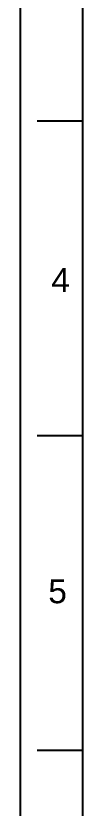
# Model space of a CAD drawing. Header units: millimetres. Extents: x 2915 to 5291, y 1031 to 4391.
# Drawn here: x 2915 to 2995, y 2238 to 3245 of the extents above; entities that cross this region are included whole.
import ezdxf

# ---------------------------------------------------------------- set-up
doc = ezdxf.new("R2010")
doc.units = ezdxf.units.MM
doc.layers.add('FORM', color=7, linetype='Continuous')
doc.styles.get("Standard").update_dxf_attribs({"font": 'arial.ttf'})

msp = doc.modelspace()

# ---------------------------------------------------------------- linework, layer by layer
at = {"layer": 'FORM', "color": 7, "linetype": 'Continuous'}
for p, q in [((2914.65, 4391.24), (2914.65, 1031.24)), ((2994.65, 3111.24), (2936.51, 3111.24)), ((2994.65, 2711.24), (2936.51, 2711.24)), ((2994.65, 2311.24), (2936.51, 2311.24))]:
    msp.add_line(p, q, dxfattribs=at)
at = {"layer": 'FORM', "linetype": 'Continuous'}
msp.add_line((2994.65, 1111.24), (2994.65, 4311.24), dxfattribs=at)

# ---------------------------------------------------------------- texts
at = {"layer": 'FORM', "char_height": 30.5, "attachment_point": 5}
for s, insert in [('4', (2966.18, 2909.28)), ('5', (2962.38, 2513.56))]:
    msp.add_mtext_dynamic_manual_height_columns(s, width=200, gutter_width=50, heights=[0], dxfattribs=dict(at, insert=insert))

doc.saveas('drawing.dxf')
